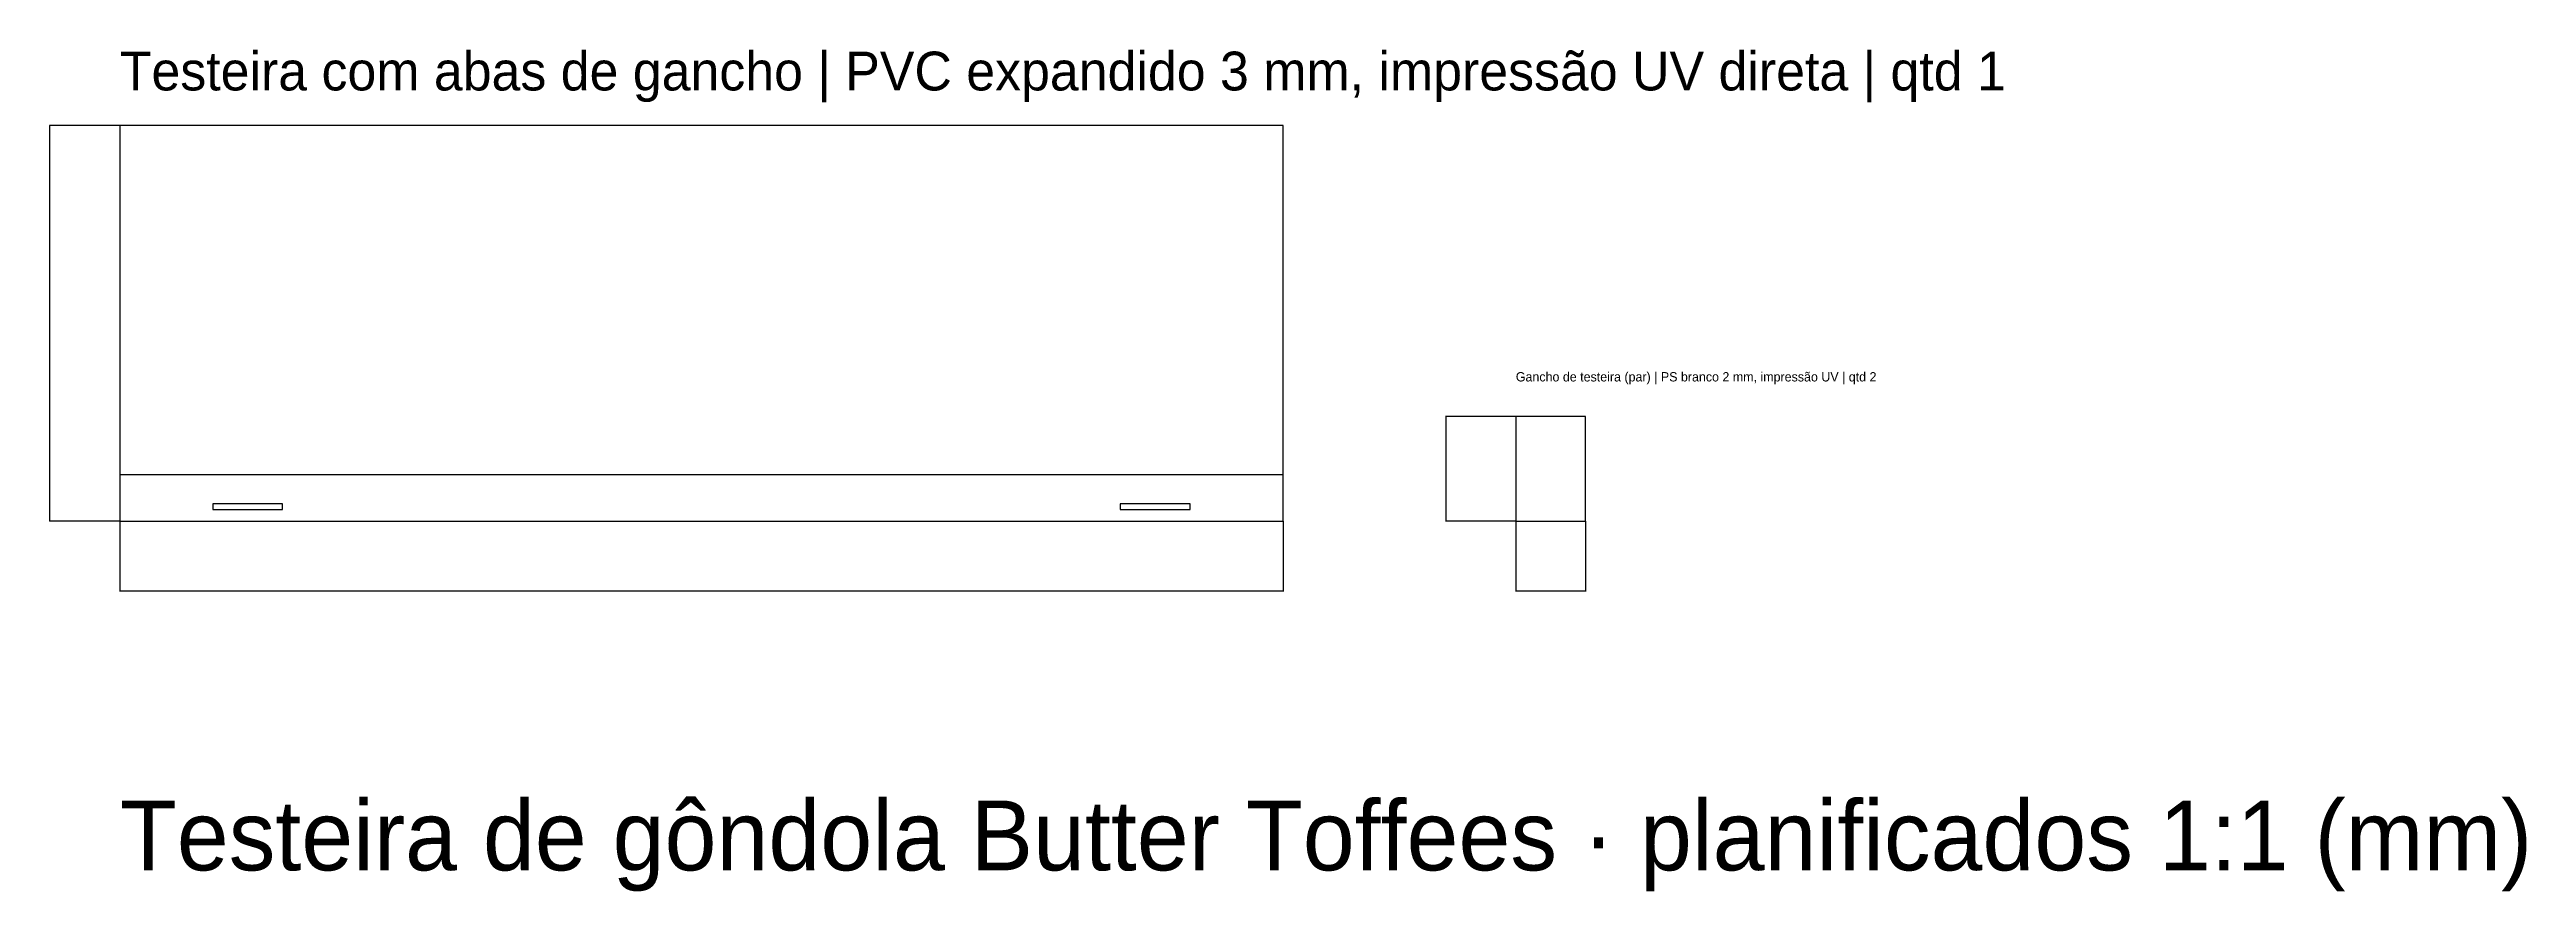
# Model space of a CAD drawing. Header units: millimetres. Extents: x -60 to 2069, y -318 to 405.
import ezdxf

# ---------------------------------------------------------------- set-up
doc = ezdxf.new("R2010")
doc.units = ezdxf.units.MM
doc.linetypes.add('DASHED', pattern=[1.524, 1.27, -0.254])
for name, color, linetype in [('CORTE', 1, 'CONTINUOUS'), ('COTA', 8, 'CONTINUOUS'), ('TEXTO', 7, 'CONTINUOUS'), ('VINCO', 5, 'DASHED')]:
    doc.layers.add(name, color=color, linetype=linetype)
doc.styles.add('OpenSansCondensed-Light', font='OpenSansCondensed-Light.ttf')
doc.dimstyles.new('EZDXF', dxfattribs={"dimtxt": 0.25, "dimasz": 0.175, "dimexe": 0.375, "dimexo": 0.125, "dimgap": 0.1, "dimtad": 1, "dimlfac": 100, "dimzin": 12, "dimdsep": 46, "dimtxsty": 'OpenSansCondensed-Light', "dimblk": 'ARCHTICK', "dimcen": 2.5, "dimazin": 3, "dimtfac": 0.5, "dimtmove": 2, "dimatfit": 3})

# ---------------------------------------------------------------- blocks, each defined once
blk = doc.blocks.new('_ARCHTICK')
at = {"color": 0, "linetype": 'BYBLOCK', "const_width": 0.15}
blk.add_lwpolyline([(-0.5, -0.5), (0.5, 0.5)], dxfattribs=at)

msp = doc.modelspace()

# ---------------------------------------------------------------- linework, layer by layer
at = {"layer": 'CORTE'}
for points in [[(0, 0), (1000, 0), (1000, 340), (0, 340)], [(1200, 0), (1260, 0), (1260, 90), (1200, 90)], [(80, 10), (140, 10), (140, 15), (80, 15)], [(860, 10), (920, 10), (920, 15), (860, 15)]]:
    msp.add_lwpolyline(points, close=True, dxfattribs=at)
at = {"layer": 'VINCO'}
msp.add_line((0, 40), (1000, 40), dxfattribs=at)

# ---------------------------------------------------------------- texts
at = {"layer": 'TEXTO'}
for s, height, p in [('Testeira com abas de gancho | PVC expandido 3 mm, impressão UV direta | qtd 1', 33.3333333, (0, 370)), ('Gancho de testeira (par) | PS branco 2 mm, impressão UV | qtd 2', 8, (1200, 120)), ('Testeira de gôndola Butter Toffees · planificados 1:1 (mm)', 60, (0, -300))]:
    msp.add_text(s, height=height, dxfattribs=at).set_placement(p)

# ---------------------------------------------------------------- dimensions: what is measured, and where the dimension line sits
at = {"layer": 'COTA'}
for base, p1, p2 in [((-60, 0), (0, 0), (0, 340)), ((1140, 0), (1200, 0), (1200, 90))]:
    msp.add_linear_dim(base=base, p1=p1, p2=p2, angle=90, dimstyle='EZDXF', dxfattribs=at).render()
for base, p1, p2 in [((0, -60), (0, 0), (1000, 0)), ((1200, -60), (1200, 0), (1260, 0))]:
    msp.add_linear_dim(base=base, p1=p1, p2=p2, dimstyle='EZDXF', dxfattribs=at).render()

doc.saveas('drawing.dxf')
